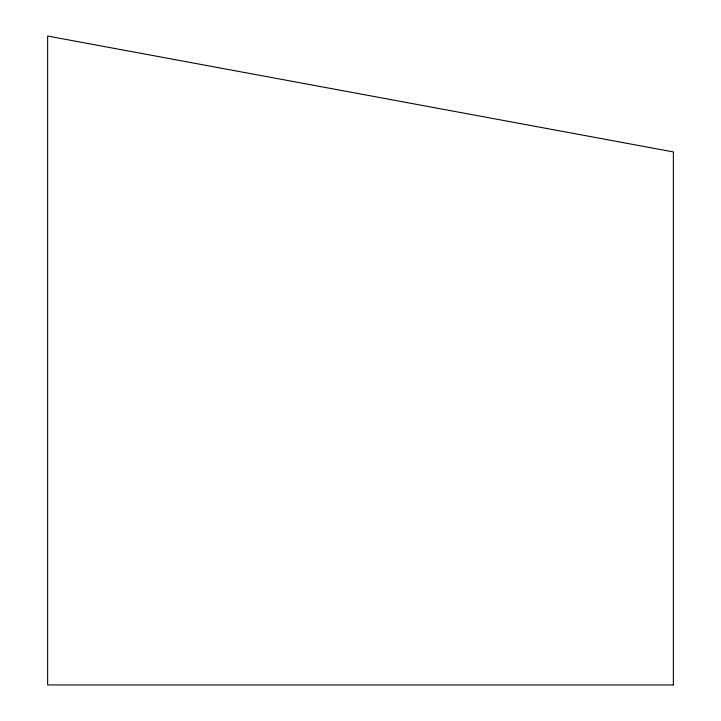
<?xml version="1.0" encoding="UTF-8"?>
<svg xmlns="http://www.w3.org/2000/svg" width="721" height="721" viewBox="0 0 721 721"><rect width="100%" height="100%" fill="white"/><g stroke="black" fill="none" stroke-linecap="round" stroke-linejoin="round"><path stroke-width="1.08" d="M673.36 684.95L47.64 684.95L47.64 36.05L673.36 151.924L673.36 684.95"/></g></svg>
